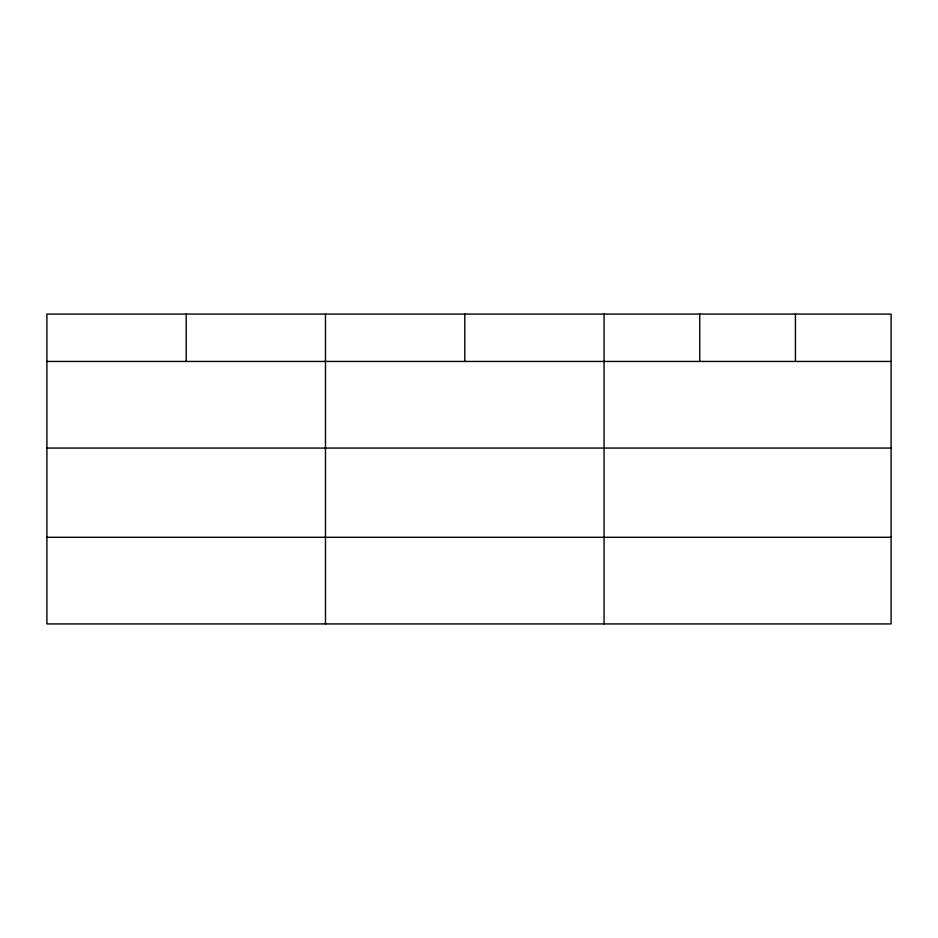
<?xml version="1.0" encoding="UTF-8"?>
<svg xmlns="http://www.w3.org/2000/svg" width="938" height="938" viewBox="0 0 938 938"><rect width="100%" height="100%" fill="white"/><g stroke="black" fill="none" stroke-linecap="round" stroke-linejoin="round"><path stroke-width="1.41" d="M891.1 448.059L891.1 314.078L46.9 314.078L46.9 623.922L891.1 623.922L891.1 448.059L46.9 448.059M46.9 361.447L891.1 361.447M46.9 537.298L891.1 537.298M795.424 314.078L795.424 361.447M699.748 314.078L699.748 361.447M604.072 314.078L604.072 623.922M464.779 314.078L464.779 361.447M325.486 314.078L325.486 623.922M186.193 314.078L186.193 361.447"/></g></svg>
